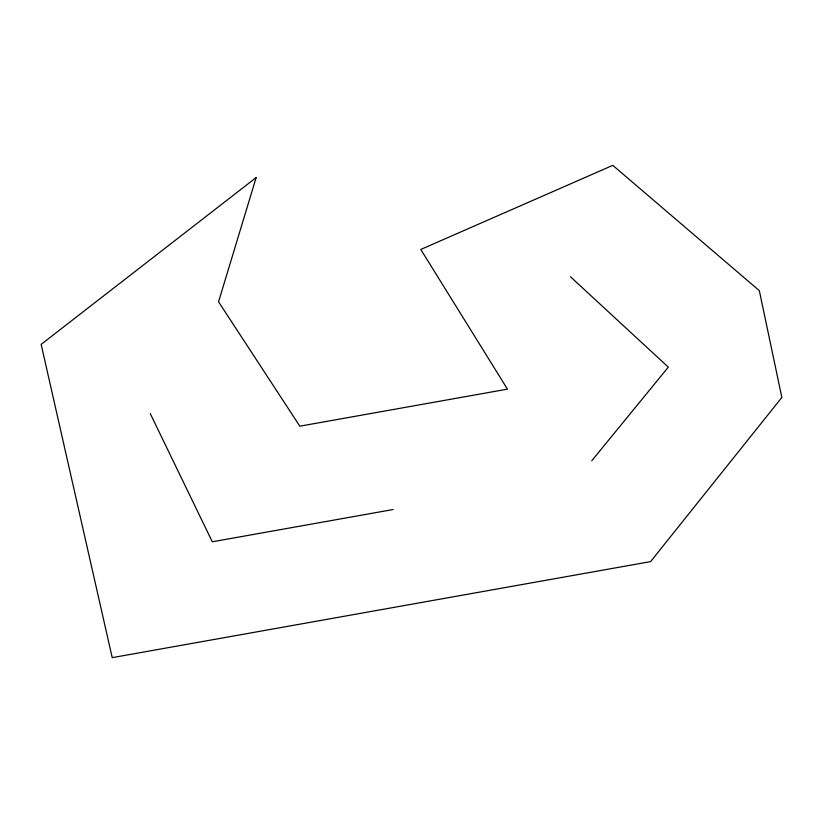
<?xml version="1.0" encoding="UTF-8"?>
<svg xmlns="http://www.w3.org/2000/svg" width="823" height="823" viewBox="0 0 823 823"><rect width="100%" height="100%" fill="white"/><g stroke="black" fill="none" stroke-linecap="round" stroke-linejoin="round"><path stroke-width="1.23" d="M591.747 460.777L668.317 367.14L570.452 276.754M393.127 509.53L212.293 541.791L150.218 413.516M256.159 177.573L218.558 301.815L299.829 426.18L507.462 389.145L420.8 249.462L612.785 165.351L759.331 290.653L781.85 397.447L650.592 561.615L112.216 657.649L41.15 344.364L256.159 177.573"/></g></svg>
